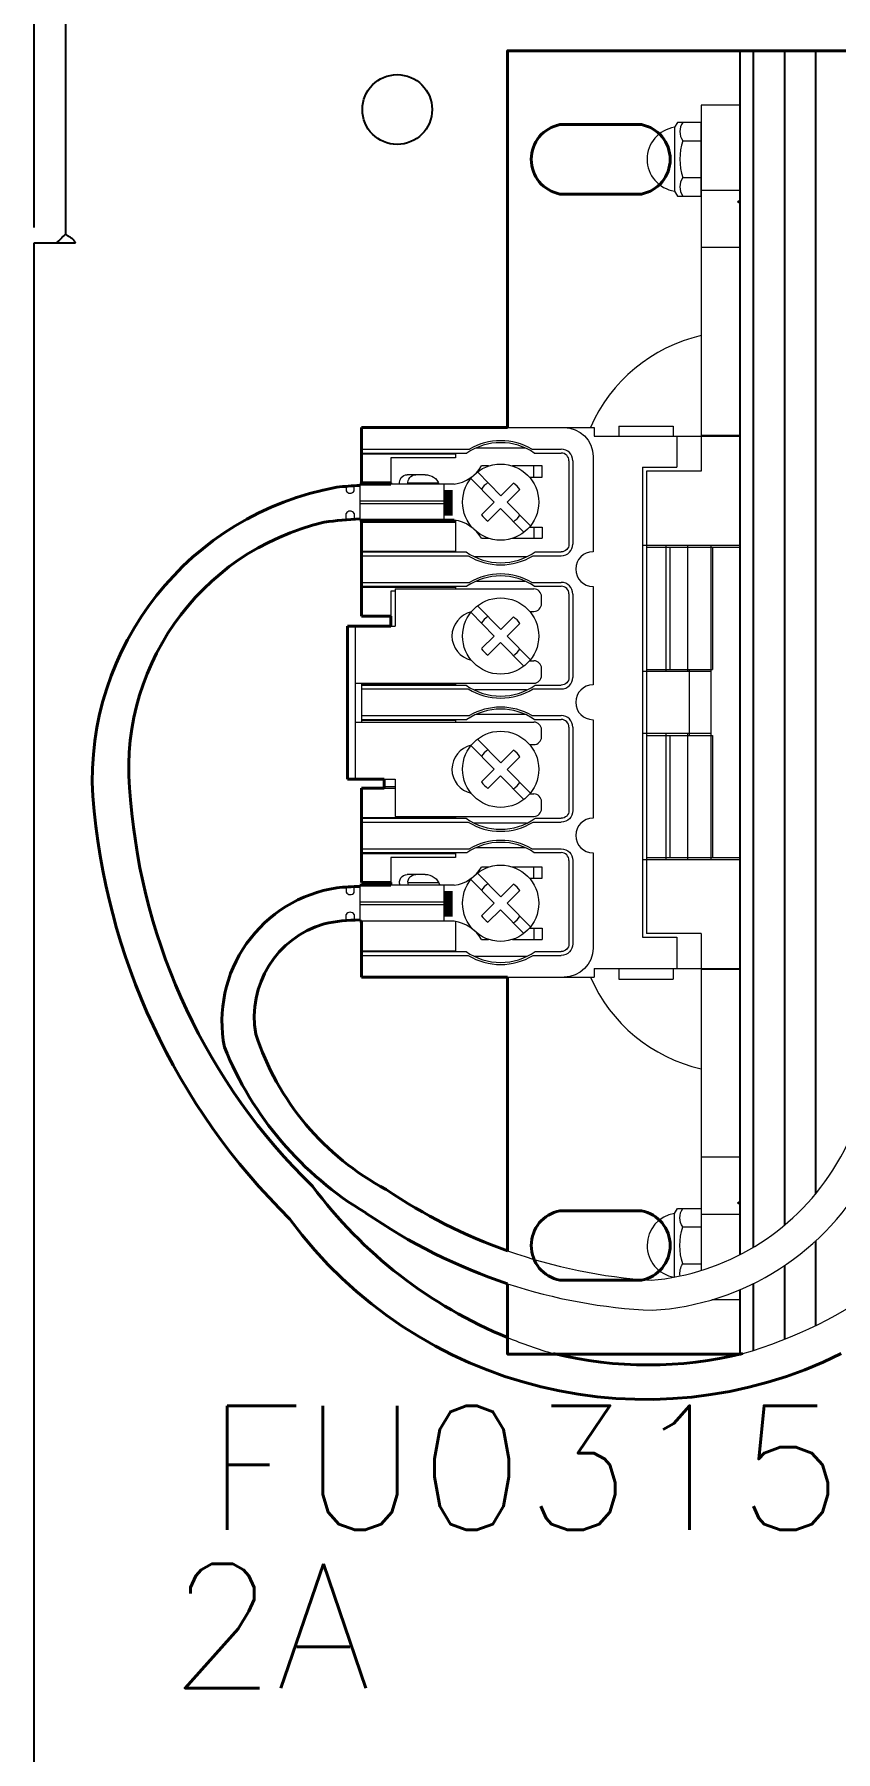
# Model space of a CAD drawing. Header units: inches. Extents: x -1.2 to 16.3, y -13.7 to 34.2.
# Drawn here: x -1.17 to 2.06, y 23.57 to 30.49 of the extents above; entities that cross this region are included whole.
import ezdxf
from ezdxf.enums import TextEntityAlignment as Align

# ---------------------------------------------------------------- set-up
doc = ezdxf.new("R2010")
doc.units = ezdxf.units.IN
doc.header["$MEASUREMENT"] = 0
doc.linetypes.add('HIDDEN', pattern=[0.2, 0.1, -0.1])
doc.layers.add('CONTINUOUS1', color=7, linetype='Continuous', lineweight=20)
doc.layers.add('CONTINUOUS2', color=254, linetype='Continuous', lineweight=40)
for name, color, linetype in [('PDF_Geometry', 7, 'Continuous'), ('PRTG', 130, 'Continuous'), ('PSYMS', 7, 'Continuous'), ('PTAG', 150, 'Continuous')]:
    doc.layers.add(name, color=color, linetype=linetype)
doc.styles.get("Standard").update_dxf_attribs({"font": 'romans.shx'})
doc.styles.add('WD', font='romans.shx')
doc.dimstyles.get("Standard").update_dxf_attribs({"dimtxt": 0.18, "dimasz": 0.18, "dimexe": 0.18, "dimexo": 0.0625, "dimgap": 0.09, "dimtad": 0, "dimtih": 1, "dimtoh": 1, "dimdec": 4, "dimzin": 0, "dimdsep": 46, "dimtxsty": 'Standard', "dimcen": 0.09, "dimadec": 0, "dimazin": 0, "dimtfac": 1, "dimtdec": 4, "dimtofl": 0, "dimtmove": 0, "dimatfit": 3, "dimfxl": 1, "dimtolj": 1, "dimtzin": 0, "dimarcsym": 0})

# ---------------------------------------------------------------- blocks, each defined once
blk = doc.blocks.new('9070TF150D1')
for p, q in [((2.6654, 0.6135), (2.6654, 5.4325)), ((2.7904, 0.7024), (2.7904, 5.4325)), ((2.9154, 0.8284), (2.9154, 5.4325)), ((2.9154, 0.2973), (2.9154, 0.6384)), ((2.7904, 0.2422), (2.7904, 0.5397)), ((2.6654, 0.1975), (2.6654, 0.4672))]:
    blk.add_line(p, q)
for points in [[(5.798, 0.5268), (5.798, 5.4325), (2.61, 5.4325), (2.61, 0.5827)], [(2.61, 0.4418), (2.61, 0.1825), (2.6144, 0.1825)]]:
    blk.add_lwpolyline(points)
at = {"layer": 'CONTINUOUS1'}
for p, q in [((2.61, 5.2138), (2.4537, 5.2138)), ((2.4537, 5.2138), (2.4537, 3.7386)), ((2.61, 5.2138), (2.61, 4.8319)), ((1.8845, 5.1348), (2.2135, 5.1348)), ((2.3581, 5.1439), (2.3466, 5.1241)), ((2.3466, 5.1241), (2.3466, 4.867)), ((2.4537, 5.1439), (2.3581, 5.1439)), ((2.4537, 4.8471), (2.4537, 5.1439)), ((2.3798, 5.0697), (2.4537, 5.0697)), ((2.3798, 4.9213), (2.4537, 4.9213)), ((2.2135, 4.8553), (1.8845, 4.8553)), ((2.3466, 4.867), (2.3581, 4.8471)), ((2.3581, 4.8471), (2.4537, 4.8471)), ((2.61, 4.87), (2.4537, 4.87)), ((2.6, 4.8244), (2.61, 4.8319)), ((2.61, 4.8169), (2.6, 4.8244)), ((2.61, 4.8169), (2.61, 0.7991)), ((2.61, 4.6394), (2.4537, 4.6394)), ((1.0847, 3.9149), (1.0847, 3.6921)), ((1.0847, 3.9149), (2.0225, 3.9149)), ((2.0225, 3.9149), (2.0225, 3.8797)), ((2.0225, 3.8797), (2.61, 3.8797)), ((2.1217, 3.9208), (2.1217, 3.8797)), ((2.1217, 3.9208), (2.3405, 3.9208)), ((2.3405, 3.9208), (2.3405, 3.8797)), ((2.3561, 3.8797), (2.3561, 3.7547)), ((2.61, 3.8831), (2.4537, 3.8831)), ((2.61, 3.8797), (2.61, 1.7363)), ((1.0847, 3.8277), (1.5199, 3.8277)), ((1.0847, 3.812), (1.5101, 3.812)), ((1.0847, 3.8088), (1.4639, 3.8088)), ((1.4639, 3.812), (1.4639, 3.7924)), ((1.5477, 3.8329), (1.7439, 3.8329)), ((1.7717, 3.8277), (1.8898, 3.8277)), ((1.7815, 3.812), (1.89, 3.812)), ((1.2033, 3.7924), (1.2033, 3.687)), ((1.4639, 3.7924), (1.2033, 3.7924)), ((1.646, 3.6402), (1.552, 3.7356)), ((1.5974, 3.7598), (1.5681, 3.7598)), ((1.8127, 3.7598), (1.6942, 3.7598)), ((1.7798, 3.7147), (1.7798, 3.7598)), ((1.8127, 3.7147), (1.8127, 3.7598)), ((1.921, 3.781), (1.921, 3.445)), ((1.9366, 3.7809), (1.9366, 3.4452)), ((2.0182, 3.7979), (2.0182, 3.4146)), ((2.2178, 3.7547), (2.3561, 3.7547)), ((2.2178, 3.7547), (2.2178, 1.8613)), ((2.4537, 3.7386), (2.2335, 3.7386)), ((2.2335, 3.7386), (2.2335, 1.8765)), ((1.023, 3.6781), (1.023, 3.6601)), ((1.0554, 3.6594), (1.0554, 3.6803)), ((1.4589, 3.687), (1.0782, 3.687)), ((1.0782, 3.687), (1.0782, 3.5414)), ((1.0847, 3.6921), (1.2033, 3.6921)), ((1.3414, 3.7244), (1.2696, 3.7244)), ((1.272, 3.6921), (1.3962, 3.6921)), ((1.4167, 3.687), (1.4167, 3.5414)), ((1.6198, 3.6144), (1.5258, 3.7098)), ((1.646, 3.6402), (1.6977, 3.6911)), ((1.7618, 3.7147), (1.8127, 3.7147)), ((1.0782, 3.6192), (1.4167, 3.6192)), ((1.0782, 3.6092), (1.4167, 3.6092)), ((1.4163, 3.6609), (1.4515, 3.6609)), ((1.4163, 3.6588), (1.4515, 3.6588)), ((1.4163, 3.6566), (1.4515, 3.6566)), ((1.4163, 3.6544), (1.4515, 3.6544)), ((1.4163, 3.6522), (1.4515, 3.6522)), ((1.4163, 3.6501), (1.4515, 3.6501)), ((1.4163, 3.6479), (1.4515, 3.6479)), ((1.4163, 3.6457), (1.4515, 3.6457)), ((1.4163, 3.6436), (1.4515, 3.6436)), ((1.4163, 3.6414), (1.4515, 3.6414)), ((1.4163, 3.6392), (1.4515, 3.6392)), ((1.4163, 3.637), (1.4515, 3.637)), ((1.4163, 3.6349), (1.4515, 3.6349)), ((1.4163, 3.6327), (1.4515, 3.6327)), ((1.4163, 3.6305), (1.4515, 3.6305)), ((1.4163, 3.6284), (1.4515, 3.6284)), ((1.4163, 3.6262), (1.4515, 3.6262)), ((1.4163, 3.624), (1.4515, 3.624)), ((1.4163, 3.6218), (1.4515, 3.6218)), ((1.4163, 3.6197), (1.4515, 3.6197)), ((1.4163, 3.6175), (1.4515, 3.6175)), ((1.4163, 3.6153), (1.4515, 3.6153)), ((1.4163, 3.6132), (1.4515, 3.6132)), ((1.4163, 3.611), (1.4515, 3.611)), ((1.4163, 3.6088), (1.4515, 3.6088)), ((1.4163, 3.6066), (1.4515, 3.6066)), ((1.4163, 3.6045), (1.4515, 3.6045)), ((1.4163, 3.6023), (1.4515, 3.6023)), ((1.4163, 3.6001), (1.4515, 3.6001)), ((1.4163, 3.5979), (1.4515, 3.5979)), ((1.568, 3.5634), (1.6198, 3.6144)), ((1.6719, 3.614), (1.7236, 3.6649)), ((1.7659, 3.5186), (1.6719, 3.614)), ((1.023, 3.5433), (1.023, 3.5682)), ((1.0554, 3.569), (1.0554, 3.5456)), ((1.4589, 3.5414), (1.0782, 3.5414)), ((1.0847, 3.5359), (1.0847, 3.1553)), ((1.4163, 3.5958), (1.4515, 3.5958)), ((1.4163, 3.5936), (1.4515, 3.5936)), ((1.4163, 3.5914), (1.4515, 3.5914)), ((1.4163, 3.5893), (1.4515, 3.5893)), ((1.4163, 3.5871), (1.4515, 3.5871)), ((1.4163, 3.5849), (1.4515, 3.5849)), ((1.4163, 3.5827), (1.4515, 3.5827)), ((1.4163, 3.5806), (1.4515, 3.5806)), ((1.4163, 3.5784), (1.4515, 3.5784)), ((1.4163, 3.5762), (1.4515, 3.5762)), ((1.4163, 3.5741), (1.4515, 3.5741)), ((1.4163, 3.5719), (1.4515, 3.5719)), ((1.4163, 3.5697), (1.4515, 3.5697)), ((1.4163, 3.5675), (1.4515, 3.5675)), ((1.4163, 3.5654), (1.4515, 3.5654)), ((1.4163, 3.5632), (1.4515, 3.5632)), ((1.4639, 3.5406), (1.4639, 3.414)), ((1.5943, 3.5375), (1.6456, 3.5881)), ((1.7396, 3.4927), (1.6456, 3.5881)), ((1.5681, 3.4685), (1.5974, 3.4685)), ((1.6942, 3.4685), (1.8127, 3.4685)), ((1.7618, 3.5137), (1.8127, 3.5137)), ((1.7798, 3.5137), (1.7798, 3.4685)), ((1.8127, 3.5137), (1.8127, 3.4685)), ((1.0847, 3.4173), (1.4639, 3.4173)), ((1.0847, 3.414), (1.5062, 3.414)), ((1.0847, 3.3984), (1.5154, 3.3984)), ((1.5423, 3.3954), (1.7493, 3.3954)), ((1.7762, 3.3984), (1.8898, 3.3984)), ((1.7854, 3.414), (1.89, 3.414)), ((2.2178, 3.4408), (2.2178, 2.933)), ((2.2178, 3.4408), (2.61, 3.4408)), ((2.2335, 3.4326), (2.61, 3.4326)), ((2.3116, 3.4408), (2.3116, 2.933)), ((2.3272, 3.4326), (2.3272, 2.9404)), ((2.3993, 3.4408), (2.3993, 2.933)), ((2.4931, 3.4408), (2.4931, 2.1752)), ((2.4991, 3.4326), (2.4991, 2.9404)), ((1.0847, 3.2909), (1.5199, 3.2909)), ((1.0847, 3.2753), (1.5101, 3.2753)), ((1.0847, 3.272), (1.4639, 3.272)), ((1.2033, 3.2559), (1.2033, 3.1145)), ((1.2205, 3.2559), (1.2033, 3.2559)), ((1.2205, 3.2645), (1.7793, 3.2645)), ((1.2205, 3.2645), (1.2205, 3.1145)), ((1.4639, 3.2753), (1.4639, 3.2645)), ((1.5483, 3.2964), (1.7433, 3.2964)), ((1.7717, 3.2909), (1.8898, 3.2909)), ((1.7815, 3.2753), (1.89, 3.2753)), ((2.0182, 3.2746), (2.0182, 2.878)), ((1.646, 3.1008), (1.552, 3.1962)), ((1.8105, 3.2054), (1.8105, 3.2333)), ((1.921, 3.2443), (1.921, 2.9082)), ((1.9366, 3.2441), (1.9366, 2.9084)), ((2.61, 3.245), (2.61, 2.37)), ((1.0285, 3.1145), (1.2205, 3.1145)), ((1.0605, 2.4985), (1.0605, 3.1145)), ((1.0847, 3.1553), (1.2033, 3.1553)), ((1.6198, 3.075), (1.5258, 3.1704)), ((1.646, 3.1008), (1.6977, 3.1517)), ((1.6719, 3.0746), (1.7236, 3.1255)), ((1.7628, 3.1742), (1.7793, 3.1742)), ((1.568, 3.024), (1.6198, 3.075)), ((1.5943, 2.9981), (1.6456, 3.0487)), ((1.7396, 2.9533), (1.6456, 3.0487)), ((1.7659, 2.9791), (1.6719, 3.0746)), ((1.7628, 2.9754), (1.7793, 2.9754)), ((1.8105, 2.9163), (1.8105, 2.9441)), ((2.2178, 2.933), (2.4931, 2.933)), ((2.2335, 2.9404), (2.4991, 2.9404)), ((2.4053, 2.9404), (2.4053, 2.6747)), ((1.0605, 2.885), (1.7793, 2.885)), ((1.0847, 2.885), (1.0847, 2.728)), ((1.0847, 2.885), (1.0847, 2.728)), ((1.0847, 2.8805), (1.4639, 2.8805)), ((1.0847, 2.8772), (1.5062, 2.8772)), ((1.0847, 2.8616), (1.5154, 2.8616)), ((1.4639, 2.885), (1.4639, 2.8772)), ((1.5423, 2.8589), (1.7493, 2.8589)), ((1.7762, 2.8616), (1.8898, 2.8616)), ((1.7854, 2.8772), (1.89, 2.8772)), ((1.0605, 2.728), (1.7793, 2.728)), ((1.0847, 2.7544), (1.5199, 2.7544)), ((1.0847, 2.7388), (1.5101, 2.7388)), ((1.0847, 2.7355), (1.4639, 2.7355)), ((1.4639, 2.7388), (1.4639, 2.728)), ((1.5483, 2.7599), (1.7494, 2.7599)), ((1.7717, 2.7544), (1.8898, 2.7544)), ((1.7815, 2.7388), (1.89, 2.7388)), ((1.921, 2.7078), (1.921, 2.3717)), ((1.9366, 2.7076), (1.9366, 2.3719)), ((2.0182, 2.738), (2.0182, 2.3415)), ((1.6198, 2.5382), (1.5258, 2.6336)), ((1.646, 2.564), (1.552, 2.6595)), ((1.7625, 2.6377), (1.7793, 2.6377)), ((1.8105, 2.6689), (1.8105, 2.6968)), ((2.2178, 2.683), (2.2178, 2.1752)), ((2.2178, 2.683), (2.4931, 2.683)), ((2.2335, 2.6747), (2.4991, 2.6747)), ((2.3116, 2.683), (2.3116, 2.1752)), ((2.3272, 2.6747), (2.3272, 2.1826)), ((2.3993, 2.683), (2.3993, 2.1752)), ((2.4991, 2.6747), (2.4991, 2.1826)), ((1.646, 2.564), (1.6977, 2.615)), ((1.6719, 2.5378), (1.7236, 2.5888)), ((1.0285, 2.4985), (1.2205, 2.4985)), ((1.1767, 2.4985), (1.1767, 2.4688)), ((1.2205, 2.4985), (1.2205, 2.3485)), ((1.568, 2.4872), (1.6198, 2.5382)), ((1.5943, 2.4614), (1.6456, 2.512)), ((1.7396, 2.4165), (1.6456, 2.512)), ((1.7659, 2.4424), (1.6719, 2.5378)), ((1.0847, 2.4626), (1.2205, 2.4626)), ((1.0847, 2.0823), (1.0847, 2.4626)), ((1.1767, 2.4688), (1.2205, 2.4688)), ((1.763, 2.4389), (1.7793, 2.4389)), ((1.8105, 2.3798), (1.8105, 2.4076)), ((1.0847, 2.344), (1.4639, 2.344)), ((1.0847, 2.3407), (1.5062, 2.3407)), ((1.0847, 2.3251), (1.5154, 2.3251)), ((1.2205, 2.3485), (1.7793, 2.3485)), ((1.4639, 2.3485), (1.4639, 2.3407)), ((1.5366, 2.3224), (1.7493, 2.3224)), ((1.7762, 2.3251), (1.8898, 2.3251)), ((1.7854, 2.3407), (1.89, 2.3407)), ((1.0847, 2.2179), (1.5199, 2.2179)), ((1.5477, 2.2231), (1.7439, 2.2231)), ((1.7717, 2.2179), (1.8898, 2.2179)), ((1.0847, 2.2023), (1.5101, 2.2023)), ((1.0847, 2.199), (1.4639, 2.199)), ((1.4639, 2.1827), (1.2033, 2.1827)), ((1.2033, 2.1827), (1.2033, 2.0714)), ((1.4639, 2.1988), (1.4639, 2.1827)), ((1.7815, 2.2023), (1.89, 2.2023)), ((1.921, 2.1713), (1.921, 1.8352)), ((1.9366, 2.1711), (1.9366, 1.8354)), ((2.0182, 2.2015), (2.0182, 1.8181)), ((2.2178, 2.1752), (2.61, 2.1752)), ((2.2335, 2.1826), (2.61, 2.1826)), ((1.0847, 2.0823), (1.2033, 2.0823)), ((1.3414, 2.1147), (1.2696, 2.1147)), ((1.272, 2.0823), (1.3962, 2.0823)), ((1.6198, 1.9988), (1.5258, 2.0942)), ((1.646, 2.0246), (1.552, 2.1201)), ((1.5974, 2.1442), (1.5681, 2.1442)), ((1.646, 2.0246), (1.6977, 2.0755)), ((1.8127, 2.1442), (1.6942, 2.1442)), ((1.7618, 2.0991), (1.8127, 2.0991)), ((1.7798, 2.0991), (1.7798, 2.1442)), ((1.8127, 2.0991), (1.8127, 2.1442)), ((1.023, 2.0625), (1.023, 2.0431)), ((1.0554, 2.0423), (1.0554, 2.0647)), ((1.4589, 2.0714), (1.0782, 2.0714)), ((1.0782, 2.0714), (1.0782, 1.9258)), ((1.4163, 2.0454), (1.4515, 2.0454)), ((1.4163, 2.0432), (1.4515, 2.0432)), ((1.4163, 2.041), (1.4515, 2.041)), ((1.4163, 2.0388), (1.4515, 2.0388)), ((1.4163, 2.0367), (1.4515, 2.0367)), ((1.4163, 2.0345), (1.4515, 2.0345)), ((1.4163, 2.0323), (1.4515, 2.0323)), ((1.4163, 2.0302), (1.4515, 2.0302)), ((1.4163, 2.028), (1.4515, 2.028)), ((1.4163, 2.0258), (1.4515, 2.0258)), ((1.4163, 2.0236), (1.4515, 2.0236)), ((1.4163, 2.0215), (1.4515, 2.0215)), ((1.4163, 2.0193), (1.4515, 2.0193)), ((1.4163, 2.0171), (1.4515, 2.0171)), ((1.4163, 2.0149), (1.4515, 2.0149)), ((1.4163, 2.0128), (1.4515, 2.0128)), ((1.4163, 2.0106), (1.4515, 2.0106)), ((1.4163, 2.0084), (1.4515, 2.0084)), ((1.4163, 2.0063), (1.4515, 2.0063)), ((1.4167, 2.0714), (1.4167, 1.9258)), ((1.6719, 1.9984), (1.7236, 2.0493)), ((1.023, 1.9277), (1.023, 1.9527)), ((1.0554, 1.9534), (1.0554, 1.93)), ((1.0782, 2.0036), (1.4167, 2.0036)), ((1.0782, 1.9936), (1.4167, 1.9936)), ((1.4163, 2.0041), (1.4515, 2.0041)), ((1.4163, 2.0019), (1.4515, 2.0019)), ((1.4163, 1.9997), (1.4515, 1.9997)), ((1.4163, 1.9976), (1.4515, 1.9976)), ((1.4163, 1.9954), (1.4515, 1.9954)), ((1.4163, 1.9932), (1.4515, 1.9932)), ((1.4163, 1.9911), (1.4515, 1.9911)), ((1.4163, 1.9889), (1.4515, 1.9889)), ((1.4163, 1.9867), (1.4515, 1.9867)), ((1.4163, 1.9845), (1.4515, 1.9845)), ((1.4163, 1.9824), (1.4515, 1.9824)), ((1.4163, 1.9802), (1.4515, 1.9802)), ((1.4163, 1.978), (1.4515, 1.978)), ((1.4163, 1.9758), (1.4515, 1.9758)), ((1.4163, 1.9737), (1.4515, 1.9737)), ((1.4163, 1.9715), (1.4515, 1.9715)), ((1.4163, 1.9693), (1.4515, 1.9693)), ((1.4163, 1.9672), (1.4515, 1.9672)), ((1.4163, 1.965), (1.4515, 1.965)), ((1.4163, 1.9628), (1.4515, 1.9628)), ((1.4163, 1.9606), (1.4515, 1.9606)), ((1.4163, 1.9585), (1.4515, 1.9585)), ((1.4163, 1.9563), (1.4515, 1.9563)), ((1.4163, 1.9541), (1.4515, 1.9541)), ((1.4163, 1.952), (1.4515, 1.952)), ((1.4163, 1.9498), (1.4515, 1.9498)), ((1.4163, 1.9476), (1.4515, 1.9476)), ((1.568, 1.9478), (1.6198, 1.9988)), ((1.5943, 1.9219), (1.6456, 1.9725)), ((1.7396, 1.8771), (1.6456, 1.9725)), ((1.7659, 1.903), (1.6719, 1.9984)), ((1.4589, 1.9258), (1.0782, 1.9258)), ((1.0847, 1.9261), (1.0847, 1.7011)), ((1.4639, 1.925), (1.4639, 1.8073)), ((1.7618, 1.8981), (1.8127, 1.8981)), ((1.7798, 1.8981), (1.7798, 1.8529)), ((1.8127, 1.8981), (1.8127, 1.8529)), ((2.4537, 1.8765), (2.2335, 1.8765)), ((2.4537, 1.8765), (2.4537, 0.5192)), ((1.0847, 1.8075), (1.4639, 1.8075)), ((1.0847, 1.8042), (1.5062, 1.8042)), ((1.5681, 1.8529), (1.5974, 1.8529)), ((1.6942, 1.8529), (1.8127, 1.8529)), ((1.7854, 1.8042), (1.89, 1.8042)), ((2.2178, 1.8613), (2.3561, 1.8613)), ((2.3561, 1.8613), (2.3561, 1.7363)), ((1.0847, 1.7886), (1.5154, 1.7886)), ((1.5423, 1.7857), (1.7493, 1.7857)), ((1.7762, 1.7886), (1.8898, 1.7886)), ((2.0225, 1.7363), (2.0225, 1.7011)), ((2.0225, 1.7363), (2.61, 1.7363)), ((2.1217, 1.7363), (2.1217, 1.693)), ((2.3405, 1.7363), (2.3405, 1.693)), ((2.61, 1.732), (2.4537, 1.732)), ((1.0847, 1.7011), (2.0225, 1.7011)), ((2.1217, 1.693), (2.3405, 1.693)), ((2.61, 0.9756), (2.4537, 0.9756)), ((2.3466, 0.7491), (2.3581, 0.7689)), ((2.3581, 0.7689), (2.4537, 0.7689)), ((2.4537, 0.7689), (2.4537, 0.5192)), ((2.6, 0.7916), (2.61, 0.7991)), ((2.61, 0.7841), (2.6, 0.7916)), ((2.61, 0.7841), (2.61, 0.5827)), ((2.2135, 0.7598), (1.8845, 0.7598)), ((2.3466, 0.4927), (2.3466, 0.7491)), ((2.3798, 0.6947), (2.4537, 0.6947)), ((2.61, 0.745), (2.4537, 0.745)), ((2.3798, 0.5463), (2.4537, 0.5463)), ((1.8845, 0.4803), (2.2135, 0.4803)), ((2.61, 0.4418), (2.61, 0.4013)), ((2.61, 0.4013), (2.4973, 0.4013)), ((2.61, 0.4013), (2.4973, 0.4013))]:
    blk.add_line(p, q, dxfattribs=at)
for points in [[(2.3798, 5.1439, 0.309401), (2.3798, 5.0697, 0.154701), (2.3798, 4.9213, 0.309401), (2.3798, 4.8471, 0.309401)], [(2.9845, 0.9233, 0.128797), (3.1352, 1.3903)], [(2.2521, 0.4798, 0.233038), (2.9845, 0.9233)], [(2.2568, 0.359, 0.26146), (3.1356, 0.9233)], [(2.6221, 0.1844, 0.176029), (3.6473, 0.9344)], [(2.3694, 0.4973, -0.198129), (2.3798, 0.5463, -0.154701), (2.3798, 0.6947, -0.309401), (2.3798, 0.7689)], [(1.674, 0.5986, 0.06878), (2.2521, 0.4798)], [(1.674, 0.466, 0.068865), (2.2568, 0.359)]]:
    blk.add_lwpolyline(points, format="xyb", dxfattribs=at)
for centre in [(1.6458, 3.6142), (1.6458, 3.0748), (1.6458, 2.538), (1.6458, 1.9986)]:
    blk.add_circle(centre, 0.1535, dxfattribs=at)
for centre, radius, start, end in [((1.9113, 4.995), 0.1423, 100.86383, 259.13617), ((2.1867, 4.995), 0.1423, 280.86383, 79.13617), ((2.366, 4.9955), 0.13, 98.57866, 261.42134), ((2.599, 3.6552), 0.6462, 102.99083, 156.30634), ((1.6458, 3.6117), 0.242, 55.89243, 124.10759), ((1.6458, 3.6117), 0.25, 59.76765, 120.23235), ((1.8898, 3.7809), 0.0468, 0, 90), ((1.89, 3.781), 0.031, 0, 90), ((1.4407, 3.8327), 0.1468, 277.12502, 330.25512), ((1.6608, 3.5989), 0.1151, 125.36457, 143.77837), ((1.6298, 3.5982), 0.1151, 35.44144, 53.85525), ((1.0394, 3.6688), 0.0186, 207.96894, 329.36766), ((1.0394, 3.5595), 0.0186, 30.63234, 152.03106), ((1.4407, 3.3957), 0.1468, 29.74488, 82.87498), ((1.6608, 3.6314), 0.1151, 216.24192, 234.65789), ((1.6298, 3.6283), 0.1151, 306.14475, 324.55856), ((1.6458, 3.6117), 0.242, 234.76126, 305.23876), ((1.6458, 3.6117), 0.25, 238.55255, 301.44746), ((1.8898, 3.4452), 0.0468, 270, 0), ((2.0182, 3.3446), 0.07, 90, 270), ((1.6458, 3.0749), 0.25, 59.76765, 120.23235), ((1.6458, 3.0749), 0.242, 55.89243, 124.10759), ((1.7793, 3.2333), 0.0313, 0, 90), ((1.8898, 3.2441), 0.0468, 0, 90), ((1.89, 3.2443), 0.031, 0, 90), ((1.7793, 3.2054), 0.0313, 270, 0), ((1.549, 3.0748), 0.0994, 102.93273, 257.06727), ((1.6608, 3.0595), 0.1151, 125.36457, 143.77837), ((1.6298, 3.0588), 0.1151, 35.44144, 53.85525), ((1.6608, 3.092), 0.1151, 216.24192, 234.65789), ((1.6298, 3.0889), 0.1151, 306.14475, 324.55856), ((1.7793, 2.9441), 0.0313, 360, 90), ((1.7793, 2.9163), 0.0313, 270, 0), ((1.8898, 2.9084), 0.0468, 270, 0), ((1.6458, 3.0749), 0.242, 234.76126, 305.23876), ((1.6458, 3.0749), 0.25, 238.55255, 301.44746), ((2.0182, 2.808), 0.07, 90, 270), ((1.6458, 2.5384), 0.242, 55.89243, 124.10759), ((1.6458, 2.5384), 0.25, 59.76765, 120.23235), ((1.7793, 2.6968), 0.0313, 0, 90), ((1.8898, 2.7076), 0.0468, 0, 90), ((1.89, 2.7078), 0.031, 0, 90), ((1.549, 2.5383), 0.0994, 102.77527, 256.91053), ((1.7793, 2.6689), 0.0313, 269.97203, 0.028), ((1.6608, 2.5228), 0.1151, 125.36457, 143.77837), ((1.6298, 2.522), 0.1151, 35.44144, 53.85525), ((1.6608, 2.5552), 0.1151, 216.24192, 234.65789), ((1.6298, 2.5521), 0.1151, 306.14475, 324.55856), ((1.7793, 2.4076), 0.0313, 360, 90), ((1.7793, 2.3798), 0.0313, 270, 0), ((1.6458, 2.5384), 0.242, 234.76126, 305.23876), ((1.6458, 2.5384), 0.25, 238.55255, 301.44746), ((2.0182, 2.2715), 0.07, 90, 270), ((1.6458, 2.0019), 0.242, 55.89243, 124.10759), ((1.6458, 2.0019), 0.25, 59.76765, 120.23235), ((1.89, 2.1713), 0.031, 0, 90), ((1.4407, 2.2171), 0.1468, 277.12502, 330.25512), ((1.6608, 1.9833), 0.1151, 125.36457, 143.77837), ((1.6298, 1.9826), 0.1151, 35.44144, 53.85525), ((1.0394, 2.0518), 0.0186, 207.96894, 329.36766), ((1.0394, 1.9439), 0.0186, 30.63234, 152.03106), ((1.6608, 2.0158), 0.1151, 216.24192, 234.65789), ((1.6298, 2.0127), 0.1151, 306.14475, 324.55856), ((1.4407, 1.7801), 0.1468, 29.74488, 82.87498), ((1.6458, 2.0019), 0.242, 234.76126, 305.23876), ((1.6458, 2.0019), 0.25, 238.55255, 301.44746), ((2.599, 1.9608), 0.6462, 203.69327, 257.00917), ((1.9113, 0.62), 0.1423, 100.86383, 259.13617), ((2.1867, 0.62), 0.1423, 280.86383, 79.13617), ((2.366, 0.6205), 0.13, 98.57866, 260.44968), ((2.3789, 1.9702), 1.8599, 247.72611, 253.77576)]:
    blk.add_arc(centre, radius, start, end, dxfattribs=at)
at = {"layer": 'CONTINUOUS1', "extrusion": (0, 0, -1)}
for centre, radius, start, end in [((-1.9012, 3.7979), 0.117, 90, 180), ((-1.2696, 3.6932), 0.0312, 348.60334, 90), ((-1.3033, 3.6932), 0.0312, 348.60334, 90), ((-1.3414, 3.6619), 0.0625, 90, 156.34679), ((-1.89, 3.445), 0.031, 180, 270), ((-1.89, 2.9082), 0.031, 180, 270), ((-1.8898, 2.3719), 0.0468, 180, 270), ((-1.89, 2.3717), 0.031, 180, 270), ((-1.8898, 2.1711), 0.0468, 90, 180), ((-1.2696, 2.0834), 0.0312, 337.44611, 90), ((-1.3033, 2.0834), 0.0312, 337.44611, 90), ((-1.3414, 2.0522), 0.0625, 90, 162.04777), ((-1.8898, 1.8354), 0.0468, 180, 270), ((-1.89, 1.8352), 0.031, 180, 270), ((-1.9012, 1.8181), 0.117, 180, 270)]:
    blk.add_arc(centre, radius, start, end, dxfattribs=at)
at = {"layer": 'CONTINUOUS2'}
for p, q in [((1.8845, 5.1348), (2.2135, 5.1348)), ((2.2135, 4.8553), (1.8845, 4.8553)), ((1.674, 3.9149), (1.0847, 3.9149)), ((1.0847, 3.9149), (1.0847, 3.6921)), ((1.0782, 3.6815), (1.0782, 3.687)), ((1.0782, 3.687), (1.2033, 3.687)), ((1.0847, 3.6921), (1.2033, 3.6921)), ((1.2033, 3.6921), (1.2033, 3.687)), ((1.0782, 3.5467), (1.0782, 3.5414)), ((1.0782, 3.5414), (1.4589, 3.5414)), ((1.0847, 3.5359), (1.4639, 3.5359)), ((1.0847, 3.5359), (1.0847, 3.1553)), ((1.1767, 3.5359), (1.0847, 3.5359)), ((1.0285, 2.4985), (1.0285, 3.1145)), ((1.0285, 3.1145), (1.2033, 3.1145)), ((1.0847, 3.1553), (1.2033, 3.1553)), ((1.2033, 3.1553), (1.2033, 3.1145)), ((1.0285, 2.4985), (1.1767, 2.4985)), ((1.1767, 2.4985), (1.1767, 2.4626)), ((1.1767, 2.4626), (1.0847, 2.4626)), ((1.0847, 2.4626), (1.0847, 2.0823)), ((1.0847, 2.0823), (1.2033, 2.0823)), ((1.2033, 2.0823), (1.2033, 2.0714)), ((1.2033, 2.0714), (1.0782, 2.0714)), ((1.0782, 2.0714), (1.0782, 2.0657)), ((1.0782, 1.9312), (1.0782, 1.9258)), ((1.0782, 1.9258), (1.0847, 1.9258)), ((1.0847, 1.9261), (1.0847, 1.7011)), ((1.0847, 1.7011), (1.674, 1.7011)), ((2.2135, 0.7598), (1.8845, 0.7598)), ((1.8845, 0.4803), (2.2135, 0.4803))]:
    blk.add_line(p, q, dxfattribs=at)
for points in [[(6.734, 3.9139), (6.734, 5.4325), (1.674, 5.4325), (1.674, 3.9149)], [(1.674, 1.7011), (1.674, 0.5986)], [(1.674, 0.466), (1.674, 0.1825), (2.6144, 0.1825)]]:
    blk.add_lwpolyline(points, dxfattribs=at)
for centre, radius, start, end in [((1.9113, 4.995), 0.1423, 100.86383, 259.13617), ((2.1867, 4.995), 0.1423, 280.86383, 79.13617), ((1.201, 2.493), 1.201, 100.35565, 183.00354), ((1.1396, 2.2523), 1.4305, 92.45892, 96.19837), ((1.1654, 2.5407), 1.0186, 103.0652, 187.06398), ((1.1303, 2.2571), 1.2907, 92.31443, 98.69846), ((2.6742, 2.6397), 2.6808, 184.48527, 225.54824), ((2.5921, 2.6125), 2.4455, 184.62308, 225.81379), ((1.0665, 1.5226), 0.544, 98.60791, 190.98991), ((1.0722, 1.3331), 0.7326, 89.53156, 96.82752), ((1.0417, 1.5415), 0.3887, 105.91382, 190.37119), ((1.0732, 1.3236), 0.6076, 89.53156, 103.13901), ((1.6943, 1.8067), 1.0879, 197.94739, 242.06126), ((1.8138, 1.9353), 1.3815, 201.95066, 239.01511), ((2.3789, 1.9702), 1.8599, 216.69074, 247.72611), ((2.3927, 2.6307), 2.1555, 235.9115, 250.52322), ((2.2302, 1.7779), 1.7779, 216.27185, 296.32344), ((2.4016, 2.6404), 2.293, 235.49182, 251.49782), ((1.9113, 0.62), 0.1423, 100.86383, 259.13617), ((2.1867, 0.62), 0.1423, 280.86383, 79.13617), ((2.2407, 1.7584), 1.6196, 256.37857, 283.62143)]:
    blk.add_arc(centre, radius, start, end, dxfattribs=at)
blk = doc.blocks.new('ATMR2')
at = {"layer": 'PDF_Geometry', "lineweight": 30}
for points in [[(0.4012, 1.0212), (0.4012, 1.3413, 0.41622), (0.3712, 1.3712), (0.0212, 1.3712, 0.414306), (-0.0088, 1.3413), (-0.0088, 1.0212)], [(0.3362, -0.0088), (0.3332, -0.0091), (0.3305, -0.0099), (0.3279, -0.0113), (0.3256, -0.0132), (0.3238, -0.0155), (0.3223, -0.0181), (0.3215, -0.0208), (0.3212, -0.0238), (0.3212, -0.0988, -0.416214), (0.2912, -0.1288), (0.1012, -0.1288, -0.414302), (0.0712, -0.0988), (0.0712, -0.0238), (0.071, -0.0208), (0.0701, -0.0181), (0.0687, -0.0155), (0.0668, -0.0132), (0.0646, -0.0113), (0.062, -0.0099), (0.0591, -0.0091), (0.0562, -0.0088)]]:
    blk.add_lwpolyline(points, format="xyb", dxfattribs=at)
for points in [[(-0.0088, 1.0212), (0.0312, 0.9963), (0.3612, 0.9963), (0.4012, 1.0212)], [(0.3612, 0.3812), (0.3612, 0.9812), (0.0312, 0.9812), (0.0312, 0.3812)]]:
    blk.add_lwpolyline(points, close=True, dxfattribs=at)
for points in [[(0.0412, 0.9963), (0.0412, 0.9812)], [(0.3512, 0.9963), (0.3512, 0.9812)], [(0.0412, 0.3663), (0.0412, 0.3812)], [(0.3512, 0.3663), (0.3512, 0.3812)], [(0.4012, 0.3412), (-0.0088, 0.3412)]]:
    blk.add_lwpolyline(points, dxfattribs=at)
blk.add_lwpolyline([(0.3712, -0.0088), (0.0212, -0.0088, -0.414313), (-0.0088, 0.0212), (-0.0088, 0.3412), (0.0312, 0.3663), (0.3612, 0.3663), (0.4012, 0.3412), (0.4012, 0.0212, -0.416227)], format="xyb", close=True, dxfattribs=at)
blk = doc.blocks.new('*D93')
at = {"layer": 'Defpoints', "color": 0, "transparency": 16777216}
for p in [(11.8266, 33.889), (-1.1734, 29.6454), (11.8266, 29.6454)]:
    blk.add_point(p, dxfattribs=at)
at = {"layer": 'PSYMS', "color": 0, "lineweight": -2, "transparency": 16777216}
for p, q in [((-1.1734, 29.7079), (-1.1734, 34.069)), ((11.8266, 29.7079), (11.8266, 34.069)), ((-0.9934, 33.889), (4.2723, 33.889)), ((11.6466, 33.889), (6.3809, 33.889))]:
    blk.add_line(p, q, dxfattribs=at)
at = {"layer": 'PSYMS', "color": 0, "transparency": 16777216}
for points in [[(-0.9934, 33.919), (-0.9934, 33.859), (-1.1734, 33.889)], [(11.6466, 33.919), (11.6466, 33.859), (11.8266, 33.889)]]:
    blk.add_solid(points, dxfattribs=at)
at = {"layer": 'PSYMS', "color": 0, "transparency": 16777216, "insert": (5.3266, 33.889), "char_height": 0.5, "attachment_point": 5}
blk.add_mtext('\\A1;13.00', dxfattribs=at)
blk = doc.blocks.new('*D94')
at = {"layer": 'Defpoints', "color": 0, "transparency": 16777216}
for p in [(-0.4633, 31.6766), (-0.4633, -13.3234), (15.4457, -13.3234)]:
    blk.add_point(p, dxfattribs=at)
at = {"layer": 'PSYMS', "color": 0, "lineweight": -2, "transparency": 16777216}
for p, q in [((-0.4008, 31.6766), (15.6257, 31.6766)), ((15.4457, 31.4966), (15.4457, 10.4546)), ((15.4457, -13.1434), (15.4457, 9.7746)), ((-0.4008, -13.3234), (15.6257, -13.3234))]:
    blk.add_line(p, q, dxfattribs=at)
at = {"layer": 'PSYMS', "color": 0, "transparency": 16777216}
for points in [[(15.4157, 31.4966), (15.4757, 31.4966), (15.4457, 31.6766)], [(15.4157, -13.1434), (15.4757, -13.1434), (15.4457, -13.3234)]]:
    blk.add_solid(points, dxfattribs=at)
at = {"layer": 'PSYMS', "color": 0, "transparency": 16777216, "insert": (15.4457, 10.1146), "char_height": 0.5, "attachment_point": 5}
blk.add_mtext('\\A1;45.00', dxfattribs=at)

msp = doc.modelspace()

# ---------------------------------------------------------------- linework, layer by layer
at = {"linetype": 'Continuous'}
for p, q in [((-1.0484, 31.4266), (-1.0484, 29.6807)), ((-1.0507, 29.6786), (-1.0484, 29.6807)), ((-1.1734, -11.2921), (-1.1734, 29.6454)), ((-1.1734, 29.6454), (-1.087, 29.6454))]:
    msp.add_line(p, q, dxfattribs=at)
at = {"linetype": 'HIDDEN'}
msp.add_line((-1.087, 29.6454), (-1.0076, 29.6454), dxfattribs=at)
at = {"linetype": 'Continuous'}
for points in [[(-1.0616, 29.668), (-1.0599, 29.6697), (-1.0583, 29.6713), (-1.0567, 29.6729), (-1.0551, 29.6745), (-1.0535, 29.6759), (-1.0521, 29.6773), (-1.0507, 29.6786)], [(-1.087, 29.6454), (-1.0852, 29.6466), (-1.0835, 29.6479), (-1.0818, 29.6492), (-1.0802, 29.6505), (-1.0786, 29.6518), (-1.077, 29.6531), (-1.0754, 29.6545), (-1.0739, 29.6558), (-1.0725, 29.6571), (-1.0711, 29.6584), (-1.0698, 29.6597), (-1.0684, 29.6611), (-1.0671, 29.6624), (-1.0616, 29.668)]]:
    msp.add_lwpolyline(points, dxfattribs=at)
at = {"linetype": 'HIDDEN'}
for points in [[(-1.0296, 29.6681), (-1.0354, 29.6716), (-1.0373, 29.6728), (-1.0392, 29.674), (-1.0411, 29.6752), (-1.0428, 29.6764), (-1.0444, 29.6775), (-1.0459, 29.6786), (-1.0472, 29.6797), (-1.0484, 29.6807)], [(-1.0076, 29.6454), (-1.0081, 29.6468), (-1.0086, 29.6481), (-1.0092, 29.6494), (-1.0099, 29.6506), (-1.0106, 29.6519), (-1.0114, 29.6531), (-1.0123, 29.6543), (-1.0133, 29.6555), (-1.0143, 29.6567), (-1.0155, 29.6579), (-1.0168, 29.6592), (-1.0182, 29.6604), (-1.0196, 29.6615), (-1.021, 29.6626), (-1.0226, 29.6637), (-1.0243, 29.6648), (-1.026, 29.6659), (-1.0278, 29.667), (-1.0296, 29.6681)]]:
    msp.add_lwpolyline(points, dxfattribs=at)
at = {"linetype": 'Continuous'}
msp.add_circle((0.2891, 30.1829), 0.1405, dxfattribs=at)

# ---------------------------------------------------------------- block references
at = {"layer": 'PSYMS'}
msp.add_blockref('9070TF150D1', (-0.9399, 24.9873), dxfattribs=at)
ref = msp.add_blockref('ATMR2', (2.2998, 27.1175), dxfattribs=at)
ref.add_attrib('P_TAG1', 'FU0315B', dxfattribs={"layer": 'PTAG', "height": 0.5, "style": 'WD', "flags": 8}).set_placement((1.0283, 24.7117), align=Align.MIDDLE_CENTER)
ref.add_attrib('RATING1', '2A', dxfattribs={"layer": 'PRTG', "height": 0.5, "style": 'WD', "flags": 8}).set_placement((-0.2229, 23.8245), align=Align.CENTER)

# ---------------------------------------------------------------- dimensions: what is measured, and where the dimension line sits
dim = msp.add_linear_dim(base=(11.8266, 33.889), p1=(-1.1734, 29.6454), p2=(11.8266, 29.6454), dimstyle='Standard', override={"dimtxt": 0.5, "dimdec": 2}, dxfattribs=at)
dim.commit()
dim.dimension.update_dxf_attribs({"geometry": '*D93', "text_midpoint": (5.3266, 33.889)})
dim = msp.add_linear_dim(base=(15.4457, -13.3234), p1=(-0.4633, 31.6766), p2=(-0.4633, -13.3234), angle=90, dimstyle='Standard', override={"dimtxt": 0.5, "dimdec": 2}, dxfattribs=at)
dim.commit()
dim.dimension.update_dxf_attribs({"geometry": '*D94', "text_midpoint": (15.4457, 10.1146), "dimtype": 160})

doc.saveas('drawing.dxf')
